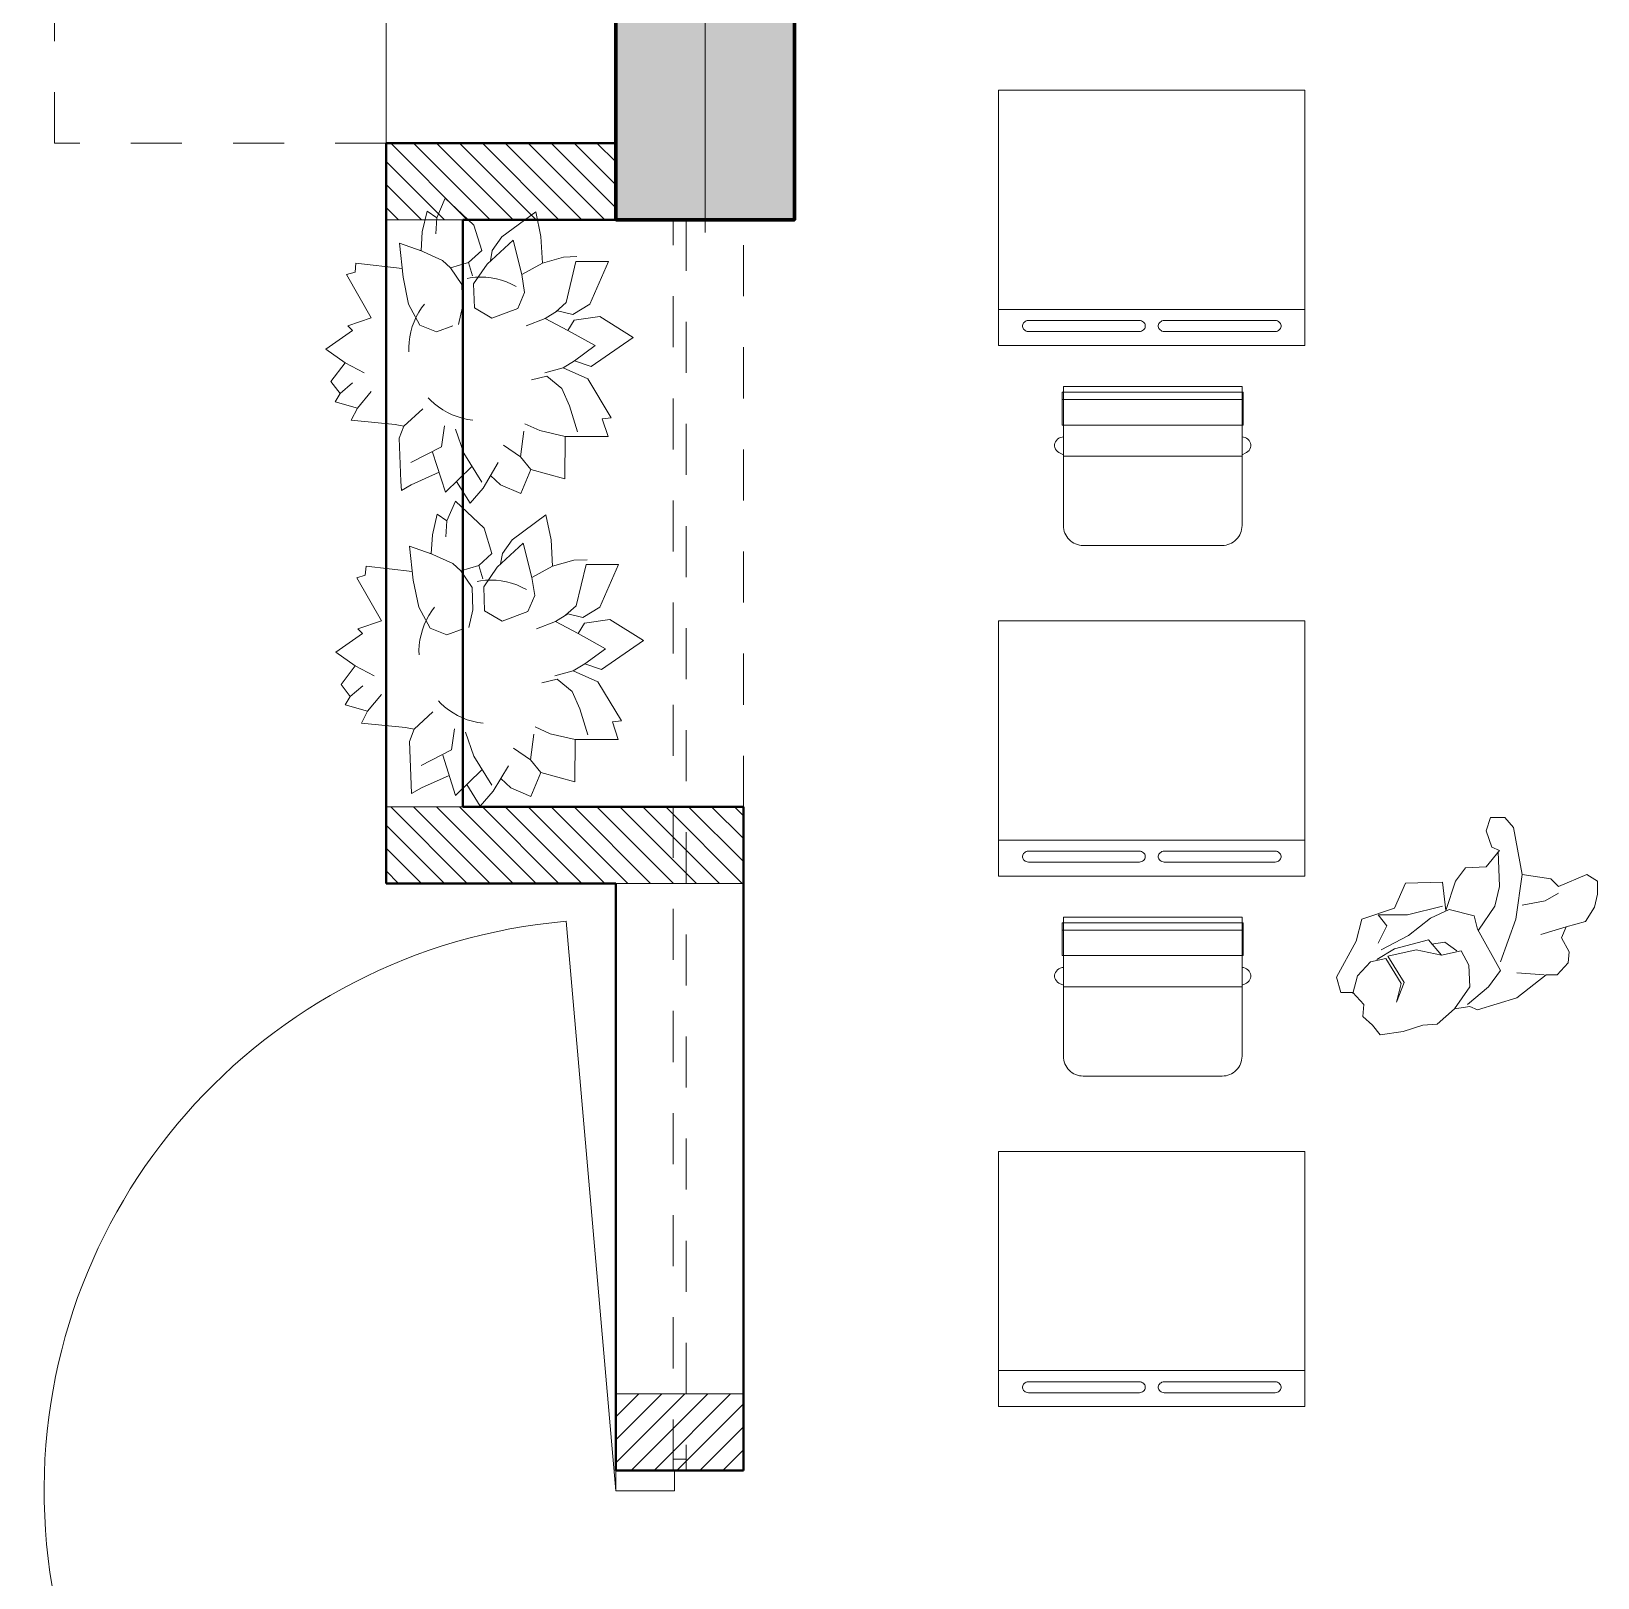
# Model space of a CAD drawing. Header units: metres. Extents: x 28 to 148, y 23 to 113.
# Drawn here: x 121.896 to 124.965, y 61.177 to 64.206 of the extents above; entities that cross this region are included whole.
import ezdxf

# ---------------------------------------------------------------- set-up
doc = ezdxf.new("R2010")
doc.units = ezdxf.units.M
doc.linetypes.add('DASHED2', pattern=[0.375, 0.25, -0.125])
for name, color, linetype, lineweight in [('COLUMNAS 50', 32, 'Continuous', 70), ('COLUMNETASSS', 211, 'Continuous', 20), ('Cotas varias El', 253, 'Continuous', 13), ('Equipamiento SR', 23, 'Continuous', 0), ('GRAFO 0 BLANCO', 7, 'Continuous', 0), ('GRAFO01', 7, 'Continuous', 0), ('muro bajo', 191, 'Continuous', 40), ('Puertas El', 21, 'Continuous', 15), ('Vanos', 140, 'Continuous', 5)]:
    doc.layers.add(name, color=color, linetype=linetype, lineweight=lineweight)
doc.layers.add('Mobiliario', color=7, linetype='Continuous', lineweight=0, true_color=0x7f7f7f)

# ---------------------------------------------------------------- blocks, each defined once
blk = doc.blocks.new('A$C5A0F33B4')
at = {"layer": 'Puertas El', "linetype": 'Continuous'}
blk.add_line((1.12, 1.16), (1.2176, 2.2757), dxfattribs=at)
at = {"layer": 'Puertas El', "linetype": 'ByBlock'}
for p, q in [((1.005, 1.16), (1.005, 1.2)), ((1.005, 1.2), (1.12, 1.2)), ((1.12, 1.2), (1.005, 1.2)), ((1.12, 1.2), (1.12, 1.16)), ((1.12, 1.16), (1.005, 1.16)), ((1.005, 0), (1.005, 0.04)), ((1.005, 0.04), (1.12, 0.04)), ((1.12, 0.04), (1.12, 0)), ((1.12, 0), (1.005, 0)), ((1.12, 0), (1.005, 0)), ((1.12, 0), (1.005, 0))]:
    blk.add_line(p, q, dxfattribs=at)
blk.add_arc((1.12, 1.16), 1.12, 270, 85, dxfattribs=at)
blk = doc.blocks.new('Columna 1.10 x0.30')
at = {"true_color": 0xc7c8ca}
h = blk.add_hatch(color=9, dxfattribs=at)
h.dxf.hatch_style = 1
h.paths.add_polyline_path([(-234.8493, 113.8066), (-235.9493, 113.8066), (-235.9493, 113.4566), (-234.8493, 113.4566)])
h.paths.add_polyline_path([(-235.3906, 113.6316, -1), (-235.408, 113.6316, -1)], flags=16)
at = {"layer": 'COLUMNAS 50', "color": 1, "linetype": 'Continuous', "lineweight": 5}
for p, q in [((-235.3993, 113.8732), (-235.3993, 113.6932)), ((-235.9743, 113.6316), (-235.4443, 113.6316)), ((-234.8243, 113.6316), (-235.3543, 113.6316)), ((-235.3993, 113.5616), (-235.3993, 113.3816))]:
    blk.add_line(p, q, dxfattribs=at)
at = {"layer": 'COLUMNAS 50', "linetype": 'Continuous'}
blk.add_lwpolyline([(-235.9493, 113.4566), (-234.8493, 113.4566), (-234.8493, 113.8066), (-235.9493, 113.8066)], close=True, dxfattribs=at)
at = {"layer": 'COLUMNAS 50', "color": 1, "linetype": 'Continuous', "lineweight": 5}
blk.add_circle((-235.3993, 113.6316), 0.00871, dxfattribs=at)
blk.add_point((-235.3993, 113.6316), dxfattribs=at)
blk = doc.blocks.new('A$C4CA21B86')
at = {"layer": 'GRAFO01', "color": 251, "linetype": 'DASHED2', "lineweight": 9, "ltscale": 0.1}
for p, q in [((0.3198, 0.5977), (0.2943, 0.5682)), ((0.3198, 0.5977), (0.3462, 0.5551)), ((0.2206, 0.5784), (0.2008, 0.5316)), ((0.2206, 0.5784), (0.2601, 0.5614)), ((0.2601, 0.5614), (0.2795, 0.5434)), ((0.2943, 0.5682), (0.2645, 0.5182)), ((0.2967, 0.5564), (0.3321, 0.4995)), ((0.3679, 0.5763), (0.3168, 0.5265)), ((0.3679, 0.5763), (0.3932, 0.4975)), ((0.435, 0.5618), (0.3805, 0.5371)), ((0.4544, 0.573), (0.435, 0.5618)), ((0.4553, 0.5552), (0.4544, 0.573)), ((0.4553, 0.5552), (0.4585, 0.4705)), ((0.1342, 0.5496), (0.1337, 0.467)), ((0.2008, 0.5316), (0.1342, 0.5496)), ((0.2008, 0.5316), (0.2212, 0.507)), ((0.2212, 0.507), (0.2147, 0.4566)), ((0.2212, 0.507), (0.2545, 0.4841)), ((0.3321, 0.4995), (0.3483, 0.4523)), ((0.4355, 0.518), (0.3759, 0.4874)), ((0.1337, 0.467), (0.0492, 0.4669)), ((0.0492, 0.4669), (0.0608, 0.4322)), ((0.1335, 0.467), (0.183, 0.4555)), ((0.3759, 0.4874), (0.3701, 0.4463)), ((0.4585, 0.4705), (0.4492, 0.4466)), ((0.0608, 0.4322), (0.0433, 0.4303)), ((0.0433, 0.4303), (0.0891, 0.3537)), ((0.1092, 0.4579), (0.1248, 0.4067)), ((0.183, 0.4555), (0.2123, 0.4422)), ((0.4492, 0.4466), (0.4123, 0.4126)), ((0.4492, 0.4466), (0.4664, 0.4434)), ((0.4664, 0.4434), (0.5525, 0.4351)), ((0.5525, 0.4351), (0.5404, 0.4114)), ((0.1248, 0.4067), (0.1399, 0.3728)), ((0.5404, 0.4114), (0.5135, 0.3788)), ((0.5404, 0.4114), (0.5842, 0.3988)), ((0.1399, 0.3728), (0.1693, 0.349)), ((0.5743, 0.3826), (0.55, 0.362)), ((0.5842, 0.3988), (0.5743, 0.3826)), ((0.5743, 0.3826), (0.5923, 0.3592)), ((0.0891, 0.3537), (0.1375, 0.3327)), ((0.1375, 0.3327), (0.1736, 0.342)), ((0.1693, 0.349), (0.1991, 0.3561)), ((0.5646, 0.3229), (0.5275, 0.3423)), ((0.5923, 0.3592), (0.5646, 0.3229)), ((0.0824, 0.3301), (0, 0.2732)), ((0.1151, 0.3189), (0.0744, 0.289)), ((0.1151, 0.3189), (0.0824, 0.3301)), ((0.1375, 0.3327), (0.1151, 0.3189)), ((0.5646, 0.3229), (0.6024, 0.2956)), ((0.0744, 0.289), (0.128, 0.2591)), ((0.6024, 0.2956), (0.5502, 0.2595)), ((0, 0.2732), (0.0656, 0.2316)), ((0.1157, 0.2393), (0.128, 0.2591)), ((0.128, 0.2591), (0.1725, 0.2355)), ((0.1725, 0.2355), (0.2098, 0.2504)), ((0.3344, 0.2132), (0.3421, 0.2475)), ((0.3855, 0.2619), (0.3535, 0.2504)), ((0.4181, 0.2487), (0.3855, 0.2619)), ((0.4402, 0.2075), (0.4181, 0.2487)), ((0.5593, 0.2504), (0.5134, 0.2343)), ((0.5502, 0.2595), (0.5593, 0.2504)), ((0.0656, 0.2316), (0.1157, 0.2393)), ((0.1187, 0.2282), (0.0852, 0.2075)), ((0.1484, 0.2207), (0.1187, 0.2282)), ((0.1317, 0.2048), (0.1524, 0.2232)), ((0.1725, 0.2355), (0.1484, 0.2207)), ((0.213, 0.1848), (0.2263, 0.2162)), ((0.2263, 0.2162), (0.2768, 0.2352)), ((0.2768, 0.2352), (0.3111, 0.215)), ((0.3111, 0.215), (0.3129, 0.168)), ((0.5134, 0.2343), (0.5617, 0.1499)), ((0.0852, 0.2075), (0.0486, 0.1244)), ((0.1124, 0.1241), (0.1317, 0.2048)), ((0.2184, 0.1494), (0.213, 0.1848)), ((0.3356, 0.1692), (0.3344, 0.2132)), ((0.4511, 0.1546), (0.4402, 0.2075)), ((0.3129, 0.168), (0.2864, 0.1294)), ((0.3578, 0.1363), (0.3356, 0.1692)), ((0.4582, 0.088), (0.4511, 0.1546)), ((0.0486, 0.1244), (0.1124, 0.1241)), ((0.1365, 0.1159), (0.1781, 0.1274)), ((0.1781, 0.1274), (0.2184, 0.1494)), ((0.1781, 0.1274), (0.1811, 0.0755)), ((0.2356, 0.0825), (0.2184, 0.1494)), ((0.2864, 0.1294), (0.2356, 0.0825)), ((0.2763, 0.1025), (0.2798, 0.1229)), ((0.3228, 0.1259), (0.2968, 0.1027)), ((0.3149, 0.1524), (0.3228, 0.1259)), ((0.3228, 0.1259), (0.3578, 0.1363)), ((0.3737, 0.122), (0.3578, 0.1363)), ((0.5435, 0.1276), (0.4529, 0.1378)), ((0.5449, 0.145), (0.5435, 0.1276)), ((0.5617, 0.1499), (0.5449, 0.145)), ((0.1104, 0.1147), (0.1365, 0.1159)), ((0.2574, 0.0758), (0.2763, 0.1025)), ((0.2968, 0.1027), (0.3122, 0.0528)), ((0.4182, 0.1021), (0.3737, 0.122)), ((0.4134, 0.0661), (0.4158, 0.1031)), ((0.4158, 0.1031), (0.4582, 0.088)), ((0.1811, 0.0755), (0.1912, 0.0267)), ((0.1912, 0.0267), (0.2574, 0.0758)), ((0.3851, 0.0386), (0.3871, 0.0702)), ((0.404, 0.0255), (0.4134, 0.0661)), ((0.3122, 0.0528), (0.3685, 0)), ((0.3685, 0), (0.3851, 0.0386)), ((0.3851, 0.0386), (0.404, 0.0255))]:
    blk.add_line(p, q, dxfattribs=at)
at = {"layer": 'GRAFO01', "color": 251, "linetype": 'DASHED2', "lineweight": 9, "ltscale": 0.1, "extrusion": (0, 0, -1)}
blk.add_ellipse((0.2992, 0.2952), major_axis=(0.0994, 0.0994), ratio=1, start_param=-0.678369, end_param=2.877304, dxfattribs=at)
blk = doc.blocks.new('A$C3A47622C')
at = {"layer": 'Mobiliario', "linetype": 'Continuous'}
for p, q in [((0.0251, 0.3696), (0.0111, 0.3696)), ((0.0111, 0.015), (0.0111, 0.3696)), ((0.0752, 0.3696), (0.0251, 0.3696)), ((0.0251, 0.015), (0.0251, 0.3696)), ((0.0752, 0.015), (0.0752, 0.3696)), ((0.0983, 0.3673), (0.0987, 0.37)), ((0.0987, 0.37), (0.0997, 0.3732)), ((0.0997, 0.3732), (0.1012, 0.3762)), ((0.1012, 0.3762), (0.1031, 0.3788)), ((0.1031, 0.3788), (0.1053, 0.381)), ((0.1053, 0.381), (0.1079, 0.3828)), ((0.1079, 0.3828), (0.1107, 0.384)), ((0.1107, 0.384), (0.1136, 0.3846)), ((0.1136, 0.3846), (0.1165, 0.3846)), ((0.1165, 0.3846), (0.1194, 0.384)), ((0.1194, 0.384), (0.1222, 0.3828)), ((0.1222, 0.3828), (0.1248, 0.381)), ((0.1248, 0.381), (0.127, 0.3788)), ((0.127, 0.3788), (0.1289, 0.3762)), ((0.1289, 0.3762), (0.1297, 0.3747)), ((0.1297, 0.3747), (0.1333, 0.3673)), ((0.0752, 0.015), (0.0108, 0.015)), ((0.0987, 0.0146), (0.0983, 0.0173)), ((0.0997, 0.0113), (0.0987, 0.0146)), ((0.1012, 0.0084), (0.0997, 0.0113)), ((0.1031, 0.0057), (0.1012, 0.0084)), ((0.1053, 0.0035), (0.1031, 0.0057)), ((0.1079, 0.0018), (0.1053, 0.0035)), ((0.1107, 0.0006), (0.1079, 0.0018)), ((0.1136, 0), (0.1107, 0.0006)), ((0.1165, 0), (0.1136, 0)), ((0.1194, 0.0006), (0.1165, 0)), ((0.1222, 0.0018), (0.1194, 0.0006)), ((0.1248, 0.0035), (0.1222, 0.0018)), ((0.127, 0.0057), (0.1248, 0.0035)), ((0.1289, 0.0084), (0.127, 0.0057)), ((0.1297, 0.0099), (0.1289, 0.0084)), ((0.1333, 0.0173), (0.1297, 0.0099))]:
    blk.add_line(p, q, dxfattribs=at)
at = {"layer": 'Mobiliario'}
blk.add_line((0.1361, 0.0173), (0.1361, 0.3673), dxfattribs=at)
at = {"layer": 'Mobiliario', "linetype": 'Continuous'}
blk.add_lwpolyline([(0, 0.0173), (0.2722, 0.0173, 0.414214), (0.3111, 0.0562), (0.3111, 0.3284, 0.414214), (0.2722, 0.3673), (0, 0.3673), (0, 0.0173)], format="xyb", dxfattribs=at)

msp = doc.modelspace()

# ---------------------------------------------------------------- hatches: boundary and pattern name
at = {"layer": 'GRAFO 0 BLANCO'}
h = msp.add_hatch(dxfattribs=at)
h.set_pattern_fill('ANSI31', color=256, scale=0.01, angle=270)
h.set_pattern_definition([(315, (-48.57468, 314.188128), (0.0224506403, 0.0224506403), [])])
h.paths.add_polyline_path([(122.5911, 63.8372), (123.0411, 63.8372), (123.0411, 63.9872), (122.5911, 63.9872)])
h = msp.add_hatch(dxfattribs=at)
h.set_pattern_fill('ANSI31', color=256, scale=0.01, angle=270)
h.set_pattern_definition([(315, (-48.574677, 312.888128), (0.0224506403, 0.0224506403), [])])
h.paths.add_polyline_path([(122.5911, 62.5372), (123.2911, 62.5372), (123.2911, 62.6872), (122.5911, 62.6872)])
h = msp.add_hatch(dxfattribs=at)
h.set_pattern_fill('ANSI31', color=256, scale=0.01, angle=180)
h.set_pattern_definition([(225, (-26.687076, 199.042088), (0.0224506403, -0.0224506403), [])])
h.paths.add_polyline_path([(123.2912, 61.3872), (123.0412, 61.3872), (123.0412, 61.5372), (123.2912, 61.5372)])

# ---------------------------------------------------------------- linework, layer by layer
at = {"layer": 'COLUMNETASSS'}
for points in [[(123.0411, 63.8372), (123.0411, 63.9872), (122.5911, 63.9872), (122.5911, 63.8372)], [(123.2911, 62.5372), (123.2911, 62.6872), (122.5911, 62.6872), (122.5911, 62.5372)], [(123.2912, 61.3872), (123.0412, 61.3872), (123.0412, 61.5372), (123.2912, 61.5372)]]:
    msp.add_lwpolyline(points, close=True, dxfattribs=at)
at = {"layer": 'Equipamiento SR'}
msp.add_lwpolyline([(123.0411, 63.9872), (122.5911, 63.9872), (122.5911, 64.3872), (123.0411, 64.3872)], dxfattribs=at)
at = {"layer": 'GRAFO01', "color": 251, "linetype": 'DASHED2', "lineweight": 9, "ltscale": 0.4}
for p, q in [((121.9411, 63.9872), (121.9411, 67.9872)), ((122.5911, 63.9872), (121.9411, 63.9872))]:
    msp.add_line(p, q, dxfattribs=at)
at = {"layer": 'Mobiliario', "linetype": 'Continuous', "lineweight": 0}
for p, q in [((123.7911, 64.0911), (123.7911, 63.5911)), ((124.3911, 64.0911), (123.7911, 64.0911)), ((124.3911, 63.5911), (124.3911, 64.0911)), ((123.7911, 63.6615), (124.3911, 63.6615)), ((124.3761, 63.6615), (124.3761, 63.6611)), ((123.8382, 63.6318), (123.8378, 63.63)), ((123.8378, 63.63), (123.8378, 63.6281)), ((123.8378, 63.6281), (123.8382, 63.6262)), ((123.8389, 63.6336), (123.8382, 63.6318)), ((123.8382, 63.6262), (123.8389, 63.6244)), ((123.84, 63.6352), (123.8389, 63.6336)), ((123.8389, 63.6244), (123.84, 63.6228)), ((123.8415, 63.6367), (123.84, 63.6352)), ((123.84, 63.6228), (123.8415, 63.6213)), ((123.8432, 63.6379), (123.8415, 63.6367)), ((123.8415, 63.6213), (123.8432, 63.6201)), ((123.8451, 63.6389), (123.8432, 63.6379)), ((123.8432, 63.6201), (123.8451, 63.6191)), ((123.8472, 63.6395), (123.8451, 63.6389)), ((123.8451, 63.6191), (123.8472, 63.6185)), ((123.8494, 63.6398), (123.8472, 63.6395)), ((123.8472, 63.6185), (123.8494, 63.6182)), ((123.8505, 63.6398), (123.8494, 63.6398)), ((123.8494, 63.6182), (123.8505, 63.6182)), ((124.0658, 63.6398), (123.8505, 63.6398)), ((123.8505, 63.6182), (124.0658, 63.6182)), ((124.0669, 63.6398), (124.0658, 63.6398)), ((124.0658, 63.6182), (124.0669, 63.6182)), ((124.0691, 63.6395), (124.0669, 63.6398)), ((124.0669, 63.6182), (124.0691, 63.6185)), ((124.0712, 63.6389), (124.0691, 63.6395)), ((124.0691, 63.6185), (124.0712, 63.6191)), ((124.0731, 63.6379), (124.0712, 63.6389)), ((124.0712, 63.6191), (124.0731, 63.6201)), ((124.0748, 63.6367), (124.0731, 63.6379)), ((124.0731, 63.6201), (124.0748, 63.6213)), ((124.0762, 63.6352), (124.0748, 63.6367)), ((124.0748, 63.6213), (124.0762, 63.6228)), ((124.0773, 63.6336), (124.0762, 63.6352)), ((124.0762, 63.6228), (124.0773, 63.6244)), ((124.0781, 63.6318), (124.0773, 63.6336)), ((124.0773, 63.6244), (124.0781, 63.6262)), ((124.0784, 63.63), (124.0781, 63.6318)), ((124.0781, 63.6262), (124.0784, 63.6281)), ((124.0784, 63.6281), (124.0784, 63.63)), ((124.1042, 63.6318), (124.1038, 63.63)), ((124.1038, 63.63), (124.1038, 63.6281)), ((124.1038, 63.6281), (124.1042, 63.6262)), ((124.1049, 63.6336), (124.1042, 63.6318)), ((124.1042, 63.6262), (124.1049, 63.6244)), ((124.106, 63.6352), (124.1049, 63.6336)), ((124.1049, 63.6244), (124.106, 63.6228)), ((124.1075, 63.6367), (124.106, 63.6352)), ((124.106, 63.6228), (124.1075, 63.6213)), ((124.1092, 63.6379), (124.1075, 63.6367)), ((124.1075, 63.6213), (124.1092, 63.6201)), ((124.1111, 63.6389), (124.1092, 63.6379)), ((124.1092, 63.6201), (124.1111, 63.6191)), ((124.1132, 63.6395), (124.1111, 63.6389)), ((124.1111, 63.6191), (124.1132, 63.6185)), ((124.1153, 63.6398), (124.1132, 63.6395)), ((124.1132, 63.6185), (124.1153, 63.6182)), ((124.1164, 63.6398), (124.1153, 63.6398)), ((124.1153, 63.6182), (124.1164, 63.6182)), ((124.3318, 63.6398), (124.1164, 63.6398)), ((124.1164, 63.6182), (124.3318, 63.6182)), ((124.3329, 63.6398), (124.3318, 63.6398)), ((124.3318, 63.6182), (124.3329, 63.6182)), ((124.3351, 63.6395), (124.3329, 63.6398)), ((124.3329, 63.6182), (124.3351, 63.6185)), ((124.3371, 63.6389), (124.3351, 63.6395)), ((124.3351, 63.6185), (124.3371, 63.6191)), ((124.3391, 63.6379), (124.3371, 63.6389)), ((124.3371, 63.6191), (124.3391, 63.6201)), ((124.3408, 63.6367), (124.3391, 63.6379)), ((124.3391, 63.6201), (124.3408, 63.6213)), ((124.3422, 63.6352), (124.3408, 63.6367)), ((124.3408, 63.6213), (124.3422, 63.6228)), ((124.3433, 63.6336), (124.3422, 63.6352)), ((124.3422, 63.6228), (124.3433, 63.6244)), ((124.344, 63.6318), (124.3433, 63.6336)), ((124.3433, 63.6244), (124.344, 63.6262)), ((124.3444, 63.63), (124.344, 63.6318)), ((124.344, 63.6262), (124.3444, 63.6281)), ((124.3444, 63.6281), (124.3444, 63.63)), ((123.7911, 63.5911), (124.3911, 63.5911)), ((124.3191, 63.5911), (123.8631, 63.5911)), ((123.7911, 63.0516), (123.7911, 62.5516)), ((124.3911, 63.0516), (123.7911, 63.0516)), ((124.3911, 62.5516), (124.3911, 63.0516)), ((123.7911, 62.6221), (124.3911, 62.6221)), ((123.8494, 62.6004), (123.8472, 62.6001)), ((123.8505, 62.6004), (123.8494, 62.6004)), ((124.0658, 62.6004), (123.8505, 62.6004)), ((124.0669, 62.6004), (124.0658, 62.6004)), ((124.0691, 62.6001), (124.0669, 62.6004)), ((124.1153, 62.6004), (124.1132, 62.6001)), ((124.1164, 62.6004), (124.1153, 62.6004)), ((124.3318, 62.6004), (124.1164, 62.6004)), ((124.3329, 62.6004), (124.3318, 62.6004)), ((124.3351, 62.6001), (124.3329, 62.6004)), ((124.3761, 62.6221), (124.3761, 62.6217)), ((123.8382, 62.5924), (123.8378, 62.5905)), ((123.8378, 62.5905), (123.8378, 62.5886)), ((123.8378, 62.5886), (123.8382, 62.5868)), ((123.8389, 62.5942), (123.8382, 62.5924)), ((123.8382, 62.5868), (123.8389, 62.585)), ((123.84, 62.5958), (123.8389, 62.5942)), ((123.8389, 62.585), (123.84, 62.5833)), ((123.8415, 62.5973), (123.84, 62.5958)), ((123.84, 62.5833), (123.8415, 62.5819)), ((123.8432, 62.5985), (123.8415, 62.5973)), ((123.8415, 62.5819), (123.8432, 62.5807)), ((123.8451, 62.5994), (123.8432, 62.5985)), ((123.8432, 62.5807), (123.8451, 62.5797)), ((123.8472, 62.6001), (123.8451, 62.5994)), ((123.8451, 62.5797), (123.8472, 62.5791)), ((123.8472, 62.5791), (123.8494, 62.5787)), ((123.8494, 62.5787), (123.8505, 62.5787)), ((123.8505, 62.5787), (124.0658, 62.5787)), ((124.0658, 62.5787), (124.0669, 62.5787)), ((124.0669, 62.5787), (124.0691, 62.5791)), ((124.0712, 62.5994), (124.0691, 62.6001)), ((124.0691, 62.5791), (124.0712, 62.5797)), ((124.0731, 62.5985), (124.0712, 62.5994)), ((124.0712, 62.5797), (124.0731, 62.5807)), ((124.0748, 62.5973), (124.0731, 62.5985)), ((124.0731, 62.5807), (124.0748, 62.5819)), ((124.0762, 62.5958), (124.0748, 62.5973)), ((124.0748, 62.5819), (124.0762, 62.5833)), ((124.0773, 62.5942), (124.0762, 62.5958)), ((124.0762, 62.5833), (124.0773, 62.585)), ((124.0781, 62.5924), (124.0773, 62.5942)), ((124.0773, 62.585), (124.0781, 62.5868)), ((124.0784, 62.5905), (124.0781, 62.5924)), ((124.0781, 62.5868), (124.0784, 62.5886)), ((124.0784, 62.5886), (124.0784, 62.5905)), ((124.1042, 62.5924), (124.1038, 62.5905)), ((124.1038, 62.5905), (124.1038, 62.5886)), ((124.1038, 62.5886), (124.1042, 62.5868)), ((124.1049, 62.5942), (124.1042, 62.5924)), ((124.1042, 62.5868), (124.1049, 62.585)), ((124.106, 62.5958), (124.1049, 62.5942)), ((124.1049, 62.585), (124.106, 62.5833)), ((124.1075, 62.5973), (124.106, 62.5958)), ((124.106, 62.5833), (124.1075, 62.5819)), ((124.1092, 62.5985), (124.1075, 62.5973)), ((124.1075, 62.5819), (124.1092, 62.5807)), ((124.1111, 62.5994), (124.1092, 62.5985)), ((124.1092, 62.5807), (124.1111, 62.5797)), ((124.1132, 62.6001), (124.1111, 62.5994)), ((124.1111, 62.5797), (124.1132, 62.5791)), ((124.1132, 62.5791), (124.1153, 62.5787)), ((124.1153, 62.5787), (124.1164, 62.5787)), ((124.1164, 62.5787), (124.3318, 62.5787)), ((124.3318, 62.5787), (124.3329, 62.5787)), ((124.3329, 62.5787), (124.3351, 62.5791)), ((124.3371, 62.5994), (124.3351, 62.6001)), ((124.3351, 62.5791), (124.3371, 62.5797)), ((124.3391, 62.5985), (124.3371, 62.5994)), ((124.3371, 62.5797), (124.3391, 62.5807)), ((124.3408, 62.5973), (124.3391, 62.5985)), ((124.3391, 62.5807), (124.3408, 62.5819)), ((124.3422, 62.5958), (124.3408, 62.5973)), ((124.3408, 62.5819), (124.3422, 62.5833)), ((124.3433, 62.5942), (124.3422, 62.5958)), ((124.3422, 62.5833), (124.3433, 62.585)), ((124.344, 62.5924), (124.3433, 62.5942)), ((124.3433, 62.585), (124.344, 62.5868)), ((124.3444, 62.5905), (124.344, 62.5924)), ((124.344, 62.5868), (124.3444, 62.5886)), ((124.3444, 62.5886), (124.3444, 62.5905)), ((123.7911, 62.5516), (124.3911, 62.5516)), ((124.3191, 62.5516), (123.8631, 62.5516)), ((123.7911, 62.0122), (123.7911, 61.5122)), ((124.3911, 62.0122), (123.7911, 62.0122)), ((124.3911, 61.5122), (124.3911, 62.0122)), ((123.7911, 61.5827), (124.3911, 61.5827)), ((123.8415, 61.5579), (123.84, 61.5564)), ((123.8432, 61.5591), (123.8415, 61.5579)), ((123.8451, 61.56), (123.8432, 61.5591)), ((123.8472, 61.5607), (123.8451, 61.56)), ((123.8494, 61.561), (123.8472, 61.5607)), ((123.8505, 61.561), (123.8494, 61.561)), ((124.0658, 61.561), (123.8505, 61.561)), ((124.0669, 61.561), (124.0658, 61.561)), ((124.0691, 61.5607), (124.0669, 61.561)), ((124.0712, 61.56), (124.0691, 61.5607)), ((124.0731, 61.5591), (124.0712, 61.56)), ((124.0748, 61.5579), (124.0731, 61.5591)), ((124.0762, 61.5564), (124.0748, 61.5579)), ((124.1075, 61.5579), (124.106, 61.5564)), ((124.1092, 61.5591), (124.1075, 61.5579)), ((124.1111, 61.56), (124.1092, 61.5591)), ((124.1132, 61.5607), (124.1111, 61.56)), ((124.1153, 61.561), (124.1132, 61.5607)), ((124.1164, 61.561), (124.1153, 61.561)), ((124.3318, 61.561), (124.1164, 61.561)), ((124.3329, 61.561), (124.3318, 61.561)), ((124.3351, 61.5607), (124.3329, 61.561)), ((124.3371, 61.56), (124.3351, 61.5607)), ((124.3391, 61.5591), (124.3371, 61.56)), ((124.3408, 61.5579), (124.3391, 61.5591)), ((124.3422, 61.5564), (124.3408, 61.5579)), ((124.3761, 61.5827), (124.3761, 61.5823)), ((123.8382, 61.553), (123.8378, 61.5511)), ((123.8378, 61.5511), (123.8378, 61.5492)), ((123.8378, 61.5492), (123.8382, 61.5473)), ((123.8389, 61.5548), (123.8382, 61.553)), ((123.8382, 61.5473), (123.8389, 61.5456)), ((123.84, 61.5564), (123.8389, 61.5548)), ((123.8389, 61.5456), (123.84, 61.5439)), ((123.84, 61.5439), (123.8415, 61.5425)), ((123.8415, 61.5425), (123.8432, 61.5412)), ((123.8432, 61.5412), (123.8451, 61.5403)), ((123.8451, 61.5403), (123.8472, 61.5396)), ((123.8472, 61.5396), (123.8494, 61.5393)), ((123.8494, 61.5393), (123.8505, 61.5393)), ((123.8505, 61.5393), (124.0658, 61.5393)), ((124.0658, 61.5393), (124.0669, 61.5393)), ((124.0669, 61.5393), (124.0691, 61.5396)), ((124.0691, 61.5396), (124.0712, 61.5403)), ((124.0712, 61.5403), (124.0731, 61.5412)), ((124.0731, 61.5412), (124.0748, 61.5425)), ((124.0748, 61.5425), (124.0762, 61.5439)), ((124.0773, 61.5548), (124.0762, 61.5564)), ((124.0762, 61.5439), (124.0773, 61.5456)), ((124.0781, 61.553), (124.0773, 61.5548)), ((124.0773, 61.5456), (124.0781, 61.5473)), ((124.0784, 61.5511), (124.0781, 61.553)), ((124.0781, 61.5473), (124.0784, 61.5492)), ((124.0784, 61.5492), (124.0784, 61.5511)), ((124.1042, 61.553), (124.1038, 61.5511)), ((124.1038, 61.5511), (124.1038, 61.5492)), ((124.1038, 61.5492), (124.1042, 61.5473)), ((124.1049, 61.5548), (124.1042, 61.553)), ((124.1042, 61.5473), (124.1049, 61.5456)), ((124.106, 61.5564), (124.1049, 61.5548)), ((124.1049, 61.5456), (124.106, 61.5439)), ((124.106, 61.5439), (124.1075, 61.5425)), ((124.1075, 61.5425), (124.1092, 61.5412)), ((124.1092, 61.5412), (124.1111, 61.5403)), ((124.1111, 61.5403), (124.1132, 61.5396)), ((124.1132, 61.5396), (124.1153, 61.5393)), ((124.1153, 61.5393), (124.1164, 61.5393)), ((124.1164, 61.5393), (124.3318, 61.5393)), ((124.3318, 61.5393), (124.3329, 61.5393)), ((124.3329, 61.5393), (124.3351, 61.5396)), ((124.3351, 61.5396), (124.3371, 61.5403)), ((124.3371, 61.5403), (124.3391, 61.5412)), ((124.3391, 61.5412), (124.3408, 61.5425)), ((124.3408, 61.5425), (124.3422, 61.5439)), ((124.3433, 61.5548), (124.3422, 61.5564)), ((124.3422, 61.5439), (124.3433, 61.5456)), ((124.344, 61.553), (124.3433, 61.5548)), ((124.3433, 61.5456), (124.344, 61.5473)), ((124.3444, 61.5511), (124.344, 61.553)), ((124.344, 61.5473), (124.3444, 61.5492)), ((124.3444, 61.5492), (124.3444, 61.5511)), ((123.7911, 61.5122), (124.3911, 61.5122)), ((124.3191, 61.5122), (123.8631, 61.5122))]:
    msp.add_line(p, q, dxfattribs=at)
at = {"layer": 'Mobiliario', "lineweight": 0}
for p, q in [((124.7549, 62.6659), (124.7463, 62.6402)), ((124.7827, 62.6659), (124.7549, 62.6659)), ((124.7998, 62.6466), (124.7827, 62.6659)), ((124.7463, 62.6402), (124.757, 62.6081)), ((124.8169, 62.5547), (124.7998, 62.6466)), ((124.772, 62.6017), (124.7463, 62.5696)), ((124.757, 62.6081), (124.772, 62.6017)), ((124.7463, 62.5696), (124.7056, 62.5675)), ((124.7699, 62.5996), (124.772, 62.5311)), ((124.6607, 62.5397), (124.5879, 62.5376)), ((124.6671, 62.4841), (124.6607, 62.5397)), ((124.6864, 62.5418), (124.6671, 62.4841)), ((124.7056, 62.5675), (124.6864, 62.5418)), ((124.8169, 62.5547), (124.8041, 62.467)), ((124.8726, 62.5461), (124.8169, 62.5547)), ((124.8876, 62.5311), (124.8726, 62.5461)), ((124.9432, 62.5547), (124.8876, 62.5311)), ((124.9646, 62.5418), (124.9432, 62.5547)), ((124.9646, 62.5162), (124.9646, 62.5418)), ((124.5879, 62.5376), (124.5665, 62.4884)), ((124.772, 62.5311), (124.7634, 62.4926)), ((124.8876, 62.5183), (124.8619, 62.5033)), ((124.9582, 62.4905), (124.9646, 62.5162)), ((124.5665, 62.4884), (124.5023, 62.467)), ((124.6607, 62.4926), (124.5922, 62.4755)), ((124.6735, 62.4862), (124.6372, 62.4691)), ((124.7228, 62.4734), (124.6735, 62.4862)), ((124.7634, 62.4926), (124.7313, 62.4456)), ((124.8619, 62.5033), (124.8169, 62.4948)), ((124.9411, 62.4627), (124.9582, 62.4905)), ((124.5023, 62.467), (124.4916, 62.4242)), ((124.5922, 62.4755), (124.5344, 62.4755)), ((124.5344, 62.4755), (124.5515, 62.4541)), ((124.5515, 62.4541), (124.5344, 62.4199)), ((124.6372, 62.4691), (124.5943, 62.4349)), ((124.7292, 62.4477), (124.7228, 62.4734)), ((124.7741, 62.3665), (124.7292, 62.4477)), ((124.8041, 62.467), (124.7741, 62.3836)), ((124.9026, 62.452), (124.8533, 62.437)), ((124.894, 62.4306), (124.9026, 62.452)), ((124.9026, 62.452), (124.9411, 62.4627)), ((124.4916, 62.4242), (124.4531, 62.3536)), ((124.5943, 62.4349), (124.5408, 62.4071)), ((124.6329, 62.4263), (124.5665, 62.4092)), ((124.6586, 62.3964), (124.6329, 62.4263)), ((124.665, 62.4221), (124.6393, 62.4178)), ((124.6885, 62.405), (124.665, 62.4221)), ((124.909, 62.4028), (124.894, 62.4306)), ((124.5494, 62.39), (124.5194, 62.3836)), ((124.5665, 62.4092), (124.5323, 62.3878)), ((124.5794, 62.3408), (124.5494, 62.39)), ((124.6093, 62.4071), (124.5537, 62.3943)), ((124.5537, 62.3943), (124.5858, 62.3429)), ((124.6586, 62.3964), (124.6093, 62.4071)), ((124.6971, 62.405), (124.6586, 62.3964)), ((124.7121, 62.3771), (124.6971, 62.405)), ((124.9068, 62.3814), (124.909, 62.4028)), ((124.4938, 62.3558), (124.4852, 62.3215)), ((124.5194, 62.3836), (124.4938, 62.3558)), ((124.7142, 62.3344), (124.7121, 62.3771)), ((124.7506, 62.3344), (124.7741, 62.3665)), ((124.8598, 62.3579), (124.8062, 62.3622)), ((124.8062, 62.313), (124.864, 62.3579)), ((124.864, 62.3579), (124.8854, 62.3579)), ((124.8854, 62.3579), (124.9068, 62.3814)), ((124.4531, 62.3536), (124.4616, 62.3237)), ((124.5858, 62.3429), (124.5708, 62.3044)), ((124.5708, 62.3044), (124.5794, 62.3408)), ((124.6842, 62.2916), (124.7142, 62.3344)), ((124.7099, 62.3001), (124.7506, 62.3344)), ((124.4616, 62.3237), (124.4852, 62.3237)), ((124.4852, 62.3237), (124.5066, 62.3001)), ((124.5066, 62.3001), (124.5045, 62.2766)), ((124.6842, 62.2916), (124.7142, 62.2959)), ((124.7142, 62.2959), (124.7292, 62.2895)), ((124.7292, 62.2895), (124.8062, 62.313)), ((124.5045, 62.2766), (124.5237, 62.2595)), ((124.65, 62.2616), (124.6842, 62.2916)), ((124.5237, 62.2595), (124.5387, 62.2403)), ((124.5387, 62.2403), (124.5836, 62.2467)), ((124.5836, 62.2467), (124.6222, 62.2595)), ((124.6222, 62.2595), (124.65, 62.2616))]:
    msp.add_line(p, q, dxfattribs=at)
at = {"layer": 'muro bajo', "linetype": 'Continuous'}
for p, q in [((123.0411, 63.9872), (122.5911, 63.9872)), ((123.0411, 63.8372), (122.7411, 63.8372)), ((123.2911, 62.6872), (122.7411, 62.6872)), ((123.2911, 62.6872), (123.2911, 62.5372)), ((123.2912, 61.3872), (123.2912, 62.6872)), ((123.0411, 62.5372), (123.0411, 61.3872)), ((123.0412, 61.3872), (123.2912, 61.3872))]:
    msp.add_line(p, q, dxfattribs=at)
for points in [[(122.5911, 63.9872), (122.5911, 62.5372)], [(122.7411, 63.8372), (122.7411, 62.6872)], [(122.5911, 62.5372), (123.0411, 62.5372)]]:
    msp.add_lwpolyline(points, dxfattribs=at)
at = {"layer": 'Vanos', "color": 7, "linetype": 'DASHED2', "ltscale": 0.3}
for p, q in [((123.1536, 61.3872), (123.1536, 63.8372)), ((123.1786, 63.8372), (123.1786, 61.3872)), ((123.2911, 62.6872), (123.2911, 63.8372))]:
    msp.add_line(p, q, dxfattribs=at)
at = {"layer": 'Vanos', "color": 7, "linetype": 'DASHED2'}
msp.add_line((123.1786, 61.4091), (123.1536, 61.4091), dxfattribs=at)

# ---------------------------------------------------------------- block references
at = {"layer": 'COLUMNAS 50', "xscale": -1, "rotation": 270}
msp.add_blockref('Columna 1.10 x0.30', (9.5845, 299.7865), dxfattribs=at)
at = {"layer": 'Cotas varias El', "rotation": 180}
for p in [(123.0753, 63.8795), (123.0952, 63.2859)]:
    msp.add_blockref('A$C4CA21B86', p, dxfattribs=at)
at = {"layer": 'Equipamiento SR', "rotation": 270}
for p in [(123.9006, 63.5102), (123.9006, 62.4708)]:
    msp.add_blockref('A$C3A47622C', p, dxfattribs=at)
at = {"layer": 'Equipamiento SR', "xscale": -1}
msp.add_blockref('A$C5A0F33B4', (124.1611, 60.1872), dxfattribs=at)

doc.saveas('drawing.dxf')
